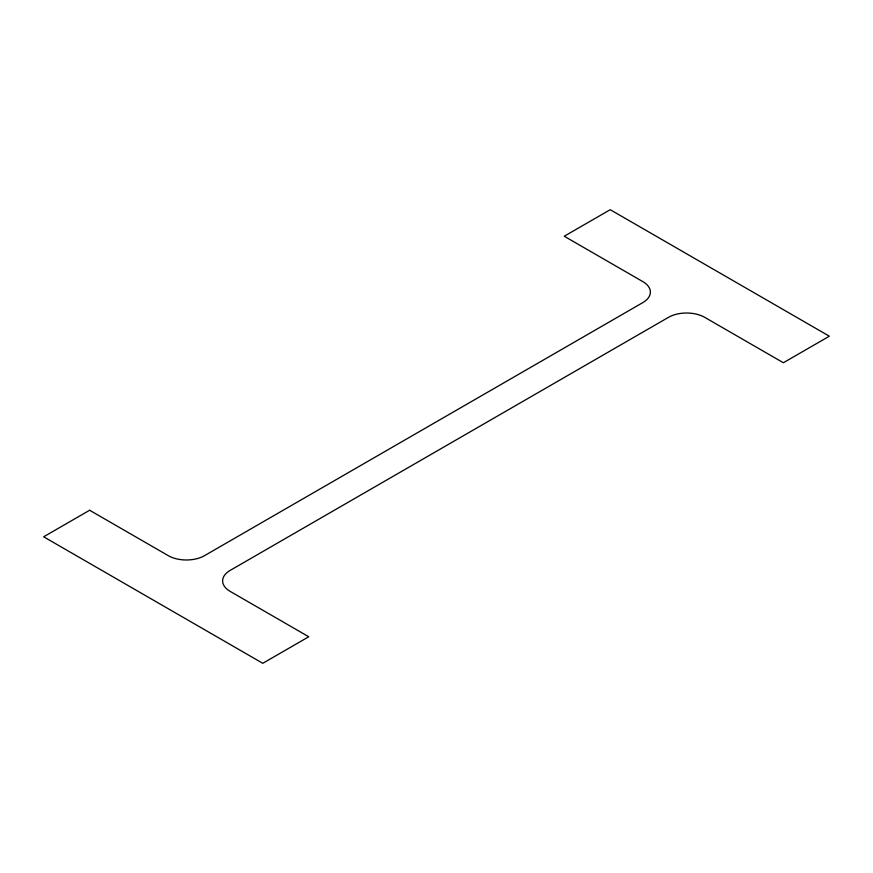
<?xml version="1.0" encoding="UTF-8"?>
<svg xmlns="http://www.w3.org/2000/svg" width="873" height="873" viewBox="0 0 873 873"><rect width="100%" height="100%" fill="white"/><g stroke="black" fill="none" stroke-linecap="round" stroke-linejoin="round"><path stroke-width="1.31" d="M89.635 510.258L43.65 536.797L262.773 663.305L308.758 636.766L230.134 591.37A25.666 14.819 0 0 1 230.134 570.418L668.445 317.357A25.666 14.819 0 0 1 704.751 317.357L783.365 362.742L829.35 336.203L610.227 209.695L564.242 236.234L642.866 281.63A25.666 14.819 0 0 1 642.866 302.582L204.555 555.643A25.666 14.819 0 0 1 168.249 555.643L89.635 510.258"/></g></svg>
